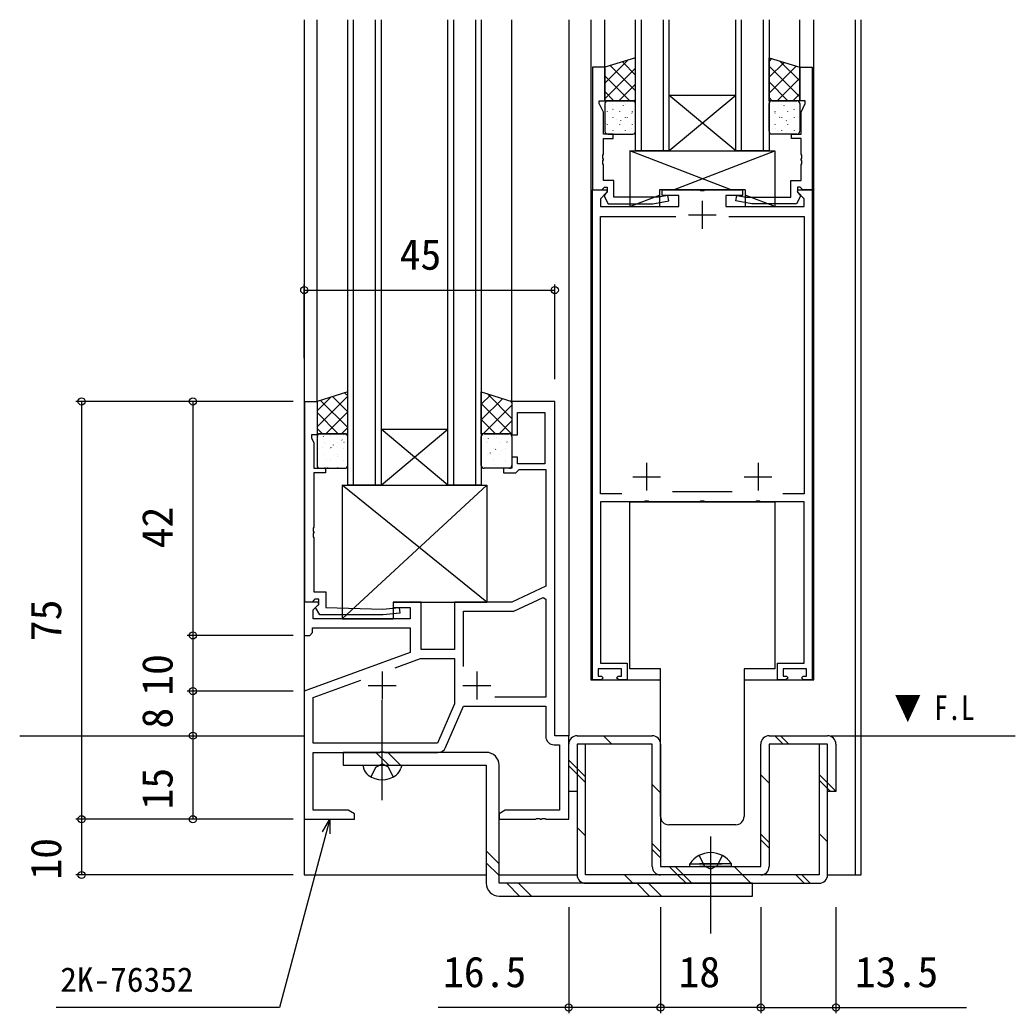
# Model space of a CAD drawing. Units: millimetres, scale not verified. Extents: x -437 to 438, y -681 to 679.
# Drawn here: x -102.8 to 76, y -115.5 to 62.8 of the extents above; entities that cross this region are included whole.
import ezdxf
from ezdxf.enums import TextEntityAlignment as Align

# ---------------------------------------------------------------- set-up
doc = ezdxf.new("R2010")
doc.units = ezdxf.units.MM
doc.header["$LTSCALE"] = 4
for name, color, linetype in [('0-1_USER1', 3, 'Continuous'), ('0-2_YKK_11', 7, 'Continuous'), ('0-3_YKK_12', 2, 'Continuous'), ('0-4_YKK_13', 4, 'Continuous'), ('0-6_YKK_D', 6, 'Continuous')]:
    doc.layers.add(name, color=color, linetype=linetype)
doc.styles.add('ＭＳ ゴシック', font='')
doc.styles.get('ＭＳ ゴシック').set_extended_font_data('MS Gothic')

msp = doc.modelspace()

# ---------------------------------------------------------------- linework, layer by layer
at = {"layer": '0-2_YKK_11'}
for p, q in [((19.8, 30.3), (19.8, 25.3)), ((17.3, 27.8), (22.3, 27.8)), ((9.8, -16.7), (9.8, -21.7)), ((29.8, -16.7), (29.8, -21.7)), ((7.3, -19.2), (12.3, -19.2)), ((27.3, -19.2), (32.3, -19.2)), ((25.151, -21.9), (14.449, -21.9)), ((-37.7, -54.2), (-37.7, -59.2)), ((-20.7, -54.2), (-20.7, -59.2)), ((-40.2, -56.7), (-35.2, -56.7)), ((-23.2, -56.7), (-18.2, -56.7))]:
    msp.add_line(p, q, dxfattribs=at)
for points in [[(0.1, 54.3), (0.1, 32.3), (1.73, 32.3), (2.03, 32.6), (2.23, 32.8), (2.7, 32.8), (2.7, 31.85), (2.2, 31.35), (2.2, 31.012), (2.9, 29.8), (10.908, 29.8), (13.787, 30.308), (13.613, 31.292), (11.955, 31), (3.9, 31), (3.9, 34), (2.03, 34), (2.03, 36.792), (1.91, 36.975), (1.91, 37.525), (2.03, 37.708), (2.03, 37.792), (1.91, 37.975), (1.91, 38.525), (2.03, 38.708), (2.03, 41.5), (3.8, 41.5), (3.8, 42.3), (2.03, 42.3), (2.03, 46.235), (1.3, 47.8), (1.3, 48.3), (2.3, 48.3), (2.3, 54.3)], [(39.5, 54.3), (39.5, 32.3), (37.87, 32.3), (37.57, 32.6), (37.37, 32.8), (36.9, 32.8), (36.9, 31.85), (37.4, 31.35), (37.4, 31.012), (36.7, 29.8), (28.692, 29.8), (25.813, 30.308), (25.987, 31.292), (27.645, 31), (35.7, 31), (35.7, 34), (37.57, 34), (37.57, 36.792), (37.69, 36.975), (37.69, 37.525), (37.57, 37.708), (37.57, 37.792), (37.69, 37.975), (37.69, 38.525), (37.57, 38.708), (37.57, 41.5), (35.8, 41.5), (35.8, 42.3), (37.57, 42.3), (37.57, 46.235), (38.3, 47.8), (38.3, 48.3), (37.3, 48.3), (37.3, 54.3)], [(-51.6, -41.7), (-51.6, -5.7), (-49.4, -5.7), (-49.4, -11.7), (-50.4, -11.7), (-50.4, -12.2), (-49.97, -13.122), (-49.97, -17.7), (-47.9, -17.7), (-47.9, -18.5), (-49.97, -18.5), (-49.97, -28.242), (-50.09, -28.425), (-50.09, -28.975), (-49.97, -29.158), (-49.97, -29.242), (-50.09, -29.425), (-50.09, -29.975), (-49.97, -30.158), (-49.97, -39.9), (-47.8, -39.9), (-47.8, -42.7), (-37.6, -43), (-34.65, -42.703), (-34.55, -43.697), (-37.55, -44), (-48.923, -44), (-49.674, -42.7), (-49.1, -42.126), (-49.1, -41.2), (-49.77, -41.2), (-49.97, -41.4), (-50.27, -41.7)]]:
    msp.add_lwpolyline(points, close=True, dxfattribs=at)
for points in [[(1.7, -55), (2, -55.3), (1.6, -55.7), (0.1, -55.7), (0.1, 32.3), (2.576, 32.3), (2.736, 31.912), (1.5, 30.676), (1.5, 29.3), (15.6, 29.3), (15.6, 31.3), (12.6, 31.3), (12.6, 32.3), (19.342, 32.3), (19.525, 32.18), (20.075, 32.18), (20.258, 32.3), (27, 32.3), (27, 31.3), (24, 31.3), (24, 29.3), (38.1, 29.3), (38.1, 30.676), (36.864, 31.912), (37.024, 32.3), (39.5, 32.3)], [(39.5, 32.3), (39.5, -55.7), (38, -55.7), (37.6, -55.3), (37.9, -55), (38.5, -55), (38.5, -53.7), (34.3, -53.7), (34.3, -55), (34.9, -55), (35.2, -55.3), (34.8, -55.7), (33.3, -55.7), (33.3, -52.7), (38.1, -52.7), (38.1, -23.7), (30.258, -23.7), (30.075, -23.58), (29.525, -23.58), (29.342, -23.7), (20.258, -23.7), (20.075, -23.58), (19.525, -23.58), (19.342, -23.7), (10.258, -23.7), (10.075, -23.58), (9.525, -23.58), (9.342, -23.7), (1.5, -23.7), (1.5, -52.7), (6.3, -52.7), (6.3, -55.7), (4.8, -55.7), (4.4, -55.3), (4.7, -55), (5.3, -55), (5.3, -53.7), (1.1, -53.7), (1.1, -55), (1.7, -55)], [(5.318, -22.3), (1.5, -22.3), (1.5, 27.5), (15.024, 27.5)], [(24.576, 27.5), (38.1, 27.5), (38.1, -22.3), (34.282, -22.3)], [(-6.7, -65.7), (-6.7, -5.7), (-14.4, -5.7), (-14.4, -11.7), (-13.4, -11.7), (-13.4, -7.7), (-8.5, -7.7), (-8.5, -16.9), (-13.4, -16.9), (-13.4, -15.7), (-14.4, -15.7), (-14.4, -17.7), (-15.9, -17.7), (-15.9, -18.5), (-13.7, -18.5), (-13.4, -18.2), (-13.1, -17.9), (-8.33, -17.9), (-8.33, -38.87), (-14.4, -41.7), (-24.7, -41.7), (-24.7, -50.2), (-30.7, -50.2), (-30.7, -41.7), (-35.7, -41.7), (-35.7, -42.7), (-32.7, -42.7), (-32.7, -44.7), (-50.07, -44.7), (-50.07, -43.094), (-49.064, -42.088), (-49.224, -41.7), (-51.7, -41.7), (-51.7, -47.7), (-50.7, -47.7), (-50.2, -47.2), (-50.2, -46.33), (-32.7, -46.33), (-32.7, -50.785), (-51.7, -57.7)], [(-23.07, -53.287), (-23.07, -43.33), (-14.039, -43.33), (-8.793, -40.884), (-8.33, -41.179), (-8.33, -58.77), (-17.46, -58.77)], [(-35.38, -53.495), (-30.807, -51.83), (-24.7, -51.83), (-24.7, -59.993), (-27.767, -67.07), (-50.07, -67.07), (-50.07, -58.841), (-41.538, -55.736)], [(-51.7, -57.7), (-51.7, -80.7), (-42.7, -80.7), (-42.7, -79.7), (-43.791, -79.07), (-50.07, -79.07), (-50.07, -68.7), (-38.158, -68.7), (-37.975, -68.58), (-37.425, -68.58), (-37.242, -68.7), (-27.681, -68.7)], [(-26.305, -67.796), (-23.1, -60.4), (-8.33, -60.4), (-8.33, -65.83)], [(-6.83, -67.33), (-5.83, -67.33), (-5.83, -79.07), (-15.609, -79.07), (-16.7, -79.7), (-16.7, -80.7), (-10.158, -80.7), (-9.975, -80.58), (-9.425, -80.58), (-9.242, -80.7), (-9.158, -80.7), (-8.975, -80.58), (-8.425, -80.58), (-8.242, -80.7), (-4.2, -80.7), (-4.2, -65.7), (-6.7, -65.7)]]:
    msp.add_lwpolyline(points, dxfattribs=at)
for centre, start, end in [((-6.83, -65.83), 180.00001, 269.99999), ((-27.681, -67.2), 270, 336.57311)]:
    msp.add_arc(centre, 1.5, start, end, dxfattribs=at)
at = {"layer": '0-3_YKK_12'}
for p, q in [((-51.7, 62.8), (-51.7, -65.7)), ((-49.4, -5.7), (-49.4, 62.8)), ((-43.9, -20.7), (-43.9, 62.8)), ((-42.9, 62.8), (-42.9, -20.7)), ((-38.9, -20.7), (-38.9, 62.8)), ((-25.9, -20.7), (-25.9, 62.8)), ((-24.9, 62.8), (-24.9, -20.7)), ((-20.9, -20.7), (-20.9, 62.8)), ((-14.4, -5.7), (-14.4, 62.8)), ((-4.2, 62.8), (-4.2, -65.7)), ((-0.2, 62.8), (-0.2, -55.7)), ((2.3, 54.3), (2.3, 62.8)), ((7.8, 39.3), (7.8, 62.8)), ((8.8, 62.8), (8.8, 39.3)), ((12.8, 39.3), (12.8, 62.8)), ((25.8, 39.3), (25.8, 62.8)), ((26.8, 62.8), (26.8, 39.3)), ((30.8, 39.3), (30.8, 62.8)), ((37.3, 54.3), (37.3, 62.8)), ((39.8, -55.7), (39.8, 62.8)), ((48.3, -65.7), (48.3, 62.8)), ((13.8, 49.3), (25.8, 49.3)), ((13.8, 39.3), (25.8, 49.3)), ((25.8, 39.3), (13.8, 49.3)), ((13.8, 39.3), (25.8, 39.3)), ((31.8, 39.3), (25.8, 39.3)), ((-37.9, -10.7), (-25.9, -10.7)), ((-37.9, -20.7), (-25.9, -10.7)), ((-25.9, -20.7), (-37.9, -10.7)), ((-37.9, -20.7), (-25.9, -20.7)), ((-0.2, -55.7), (12.3, -55.7)), ((27.3, -55.7), (39.8, -55.7)), ((-102.771, -65.7), (-51.7, -65.7)), ((-51.7, -65.7), (-51.7, -90.7)), ((42.8, -65.7), (75.976, -65.7)), ((48.3, -90.7), (48.3, -65.7)), ((-51.7, -90.7), (-19, -90.7)), ((-16.7, -90.7), (-2.7, -90.7)), ((42.3, -90.7), (48.3, -90.7))]:
    msp.add_line(p, q, dxfattribs=at)
for points in [[(-37.9, 62.8), (-37.9, -20.7), (-43.9, -20.7)], [(-19.9, 62.8), (-19.9, -20.7), (-25.9, -20.7)], [(13.8, 62.8), (13.8, 39.3), (7.8, 39.3)], [(31.8, 62.8), (31.8, 39.3), (25.8, 39.3)], [(47.3, -90.7), (47.3, -65.7), (47.3, 62.8)]]:
    msp.add_lwpolyline(points, dxfattribs=at)
at = {"layer": '0-4_YKK_13'}
for p, q in [((2.3, 51.436), (6.445, 55.581)), ((7.597, 55.937), (7.8, 55.734)), ((32.309, 55.843), (31.8, 55.334)), ((2.3, 54.265), (2.351, 54.316)), ((2.3, 48.608), (7.8, 54.108)), ((3.276, 54.602), (7.8, 50.077)), ((5.436, 55.269), (7.8, 52.906)), ((34.469, 55.175), (31.8, 52.506)), ((37.3, 49.008), (31.8, 54.508)), ((36.63, 54.507), (31.8, 49.677)), ((37.3, 51.836), (33.734, 55.402)), ((2.3, 52.749), (6.749, 48.3)), ((37.3, 52.349), (33.251, 48.3)), ((4.82, 48.3), (7.8, 51.28)), ((35.18, 48.3), (31.8, 51.68)), ((2.3, 49.92), (3.92, 48.3)), ((7.3, 48.3), (2.8, 48.3)), ((7.649, 48.3), (7.8, 48.451)), ((32.351, 48.3), (31.8, 48.851)), ((32.3, 48.3), (36.8, 48.3)), ((37.3, 49.52), (36.08, 48.3)), ((2.3, 47.8), (2.3, 42.8)), ((3.609, 46.925), (3.612, 46.918)), ((3.717, 47.567), (3.717, 47.53)), ((3.753, 46.779), (3.795, 46.716)), ((5.568, 47.41), (5.571, 47.403)), ((5.959, 47.567), (5.959, 47.53)), ((7.44, 48.142), (7.442, 48.135)), ((7.8, 42.8), (7.8, 47.8)), ((31.8, 42.8), (31.8, 47.8)), ((32.56, 48.142), (32.558, 48.135)), ((34.041, 47.567), (34.041, 47.53)), ((34.432, 47.41), (34.429, 47.403)), ((36.247, 46.779), (36.205, 46.716)), ((36.283, 47.567), (36.283, 47.53)), ((36.391, 46.925), (36.388, 46.918)), ((37.3, 47.8), (37.3, 42.8)), ((2.686, 46.356), (2.686, 46.319)), ((3.717, 45.287), (3.717, 45.25)), ((4.338, 44.868), (4.34, 44.861)), ((4.928, 46.356), (4.928, 46.319)), ((5.088, 44.762), (5.13, 44.699)), ((5.959, 45.287), (5.959, 45.25)), ((6.309, 45.317), (6.312, 45.31)), ((7.131, 46.115), (7.172, 46.053)), ((7.171, 46.356), (7.171, 46.319)), ((32.869, 46.115), (32.828, 46.053)), ((32.829, 46.356), (32.829, 46.319)), ((33.691, 45.317), (33.688, 45.31)), ((34.041, 45.287), (34.041, 45.25)), ((34.912, 44.762), (34.87, 44.699)), ((35.072, 46.356), (35.072, 46.319)), ((35.662, 44.868), (35.66, 44.861)), ((36.283, 45.287), (36.283, 45.25)), ((2.466, 44.136), (2.469, 44.129)), ((2.686, 44.076), (2.686, 44.039)), ((3.717, 43.007), (3.717, 42.97)), ((4.928, 44.076), (4.928, 44.039)), ((5.959, 43.007), (5.959, 42.97)), ((7.038, 43.26), (7.04, 43.253)), ((7.171, 44.076), (7.171, 44.039)), ((32.829, 44.076), (32.829, 44.039)), ((32.962, 43.26), (32.96, 43.253)), ((34.041, 43.007), (34.041, 42.97)), ((35.072, 44.076), (35.072, 44.039)), ((36.283, 43.007), (36.283, 42.97)), ((2.8, 42.3), (7.3, 42.3)), ((5.166, 42.528), (5.169, 42.521)), ((36.8, 42.3), (32.3, 42.3)), ((34.834, 42.528), (34.831, 42.521)), ((6.8, 39.299), (6.8, 29.3)), ((25, 32.3), (6.8, 39.299)), ((14.6, 32.3), (32.8, 39.299)), ((12.1, 32.3), (12.1, 29.3)), ((27.5, 32.3), (12.1, 32.3)), ((27.5, 32.3), (27.5, 29.3)), ((6.8, 29.3), (12.1, 31.338)), ((32.8, 29.3), (27.5, 31.338)), ((6.8, 29.3), (12.1, 29.3)), ((27.5, 29.3), (32.8, 29.3)), ((-49.4, -10.235), (-43.9, -4.735)), ((-49.4, -7.406), (-46.908, -4.914)), ((-46.62, -4.824), (-43.9, -7.544)), ((-44.47, -4.146), (-43.9, -4.716)), ((-19.9, -6.191), (-18.209, -4.499)), ((-19.9, -9.019), (-16.058, -5.177)), ((-18.868, -4.292), (-14.4, -8.76)), ((-48.771, -5.502), (-43.9, -10.372)), ((-19.9, -6.088), (-14.503, -11.485)), ((-19.537, -11.485), (-14.4, -6.348)), ((-14.738, -5.594), (-14.4, -5.931)), ((-49.4, -7.701), (-45.616, -11.485)), ((-47.821, -11.485), (-43.9, -7.563)), ((-19.9, -8.917), (-17.332, -11.485)), ((-49.4, -10.529), (-48.444, -11.485)), ((-44.993, -11.485), (-43.9, -10.392)), ((-16.709, -11.485), (-14.4, -9.176)), ((-49.4, -11.985), (-49.4, -17.2)), ((-49.219, -11.904), (-49.217, -11.912)), ((-49.185, -11.78), (-49.185, -11.818)), ((-44.4, -11.485), (-48.9, -11.485)), ((-48.302, -11.915), (-48.261, -11.978)), ((-46.942, -11.78), (-46.942, -11.818)), ((-44.7, -11.78), (-44.7, -11.818)), ((-43.9, -17.2), (-43.9, -11.985)), ((-19.9, -17.2), (-19.9, -11.985)), ((-19.4, -11.485), (-14.9, -11.485)), ((-18.686, -12.266), (-18.645, -12.329)), ((-17.79, -11.78), (-17.79, -11.818)), ((-17.181, -12.124), (-17.178, -12.131)), ((-15.547, -11.78), (-15.547, -11.818)), ((-15.209, -11.674), (-15.207, -11.682)), ((-14.4, -11.985), (-14.4, -17.2)), ((-49.185, -14.06), (-49.185, -14.098)), ((-48.491, -13.962), (-48.488, -13.969)), ((-47.974, -12.991), (-47.974, -13.029)), ((-46.967, -13.932), (-46.926, -13.995)), ((-46.942, -14.06), (-46.942, -14.098)), ((-46.519, -13.513), (-46.517, -13.52)), ((-45.731, -12.991), (-45.731, -13.029)), ((-44.925, -12.578), (-44.883, -12.641)), ((-44.7, -14.06), (-44.7, -14.098)), ((-44.56, -13.028), (-44.557, -13.035)), ((-19.052, -12.856), (-19.05, -12.863)), ((-18.821, -12.991), (-18.821, -13.029)), ((-17.79, -14.06), (-17.79, -14.098)), ((-17.351, -14.283), (-17.31, -14.346)), ((-16.579, -12.991), (-16.579, -13.029)), ((-15.547, -14.06), (-15.547, -14.098)), ((-15.309, -12.929), (-15.267, -12.992)), ((-14.481, -13.732), (-14.478, -13.739)), ((-47.974, -15.271), (-47.974, -15.309)), ((-45.791, -15.57), (-45.788, -15.577)), ((-45.731, -15.271), (-45.731, -15.309)), ((-18.821, -15.271), (-18.821, -15.309)), ((-18.311, -14.948), (-18.309, -14.955)), ((-16.579, -15.271), (-16.579, -15.309)), ((-16.352, -14.464), (-16.35, -14.471)), ((-49.185, -16.34), (-49.185, -16.378)), ((-48.9, -17.7), (-44.4, -17.7)), ((-47.974, -17.551), (-47.974, -17.589)), ((-47.662, -16.302), (-47.66, -16.309)), ((-47.521, -17.534), (-47.48, -17.597)), ((-46.942, -16.34), (-46.942, -16.378)), ((-45.731, -17.551), (-45.731, -17.589)), ((-44.7, -16.34), (-44.7, -16.378)), ((-14.9, -17.7), (-19.4, -17.7)), ((-18.821, -17.551), (-18.821, -17.589)), ((-17.79, -16.34), (-17.79, -16.378)), ((-17.583, -17.006), (-17.58, -17.013)), ((-16.579, -17.551), (-16.579, -17.589)), ((-15.611, -16.556), (-15.609, -16.563)), ((-15.547, -16.34), (-15.547, -16.378)), ((-44.9, -20.7), (-44.9, -44.7)), ((-18.9, -20.7), (-44.9, -44.7)), ((-18.9, -41.7), (-44.9, -20.7)), ((10.3, -23.7), (29.3, -23.7)), ((29.3, -23.7), (32.8, -23.7)), ((-35.7, -41.7), (-35.7, -44.7)), ((-35.7, -41.7), (-18.9, -41.7)), ((-44.9, -44.7), (-35.7, -44.7)), ((10.3, -53.7), (6.8, -53.7)), ((12.3, -53.7), (10.3, -53.7)), ((12.3, -80.2), (12.3, -53.7)), ((29.3, -53.7), (27.3, -53.7)), ((27.3, -53.7), (27.3, -80.2)), ((-37.7, -77.29), (-37.7, -59.297)), ((-2.7, -65.7), (10.8, -65.7)), ((3.537, -67.2), (2.037, -65.7)), ((31.8, -65.7), (42.3, -65.7)), ((34.297, -67.2), (32.797, -65.7)), ((35.357, -67.2), (33.857, -65.7)), ((-2.7, -67.2), (-2.7, -90.7)), ((-36.516, -71), (-38.816, -68.7)), ((-34.393, -71), (-36.693, -68.7)), ((-41.2, -71), (-34.2, -71)), ((-41.2, -71), (-41.062, -71.515)), ((-34.2, -71), (-34.338, -71.515)), ((-2.7, -71.569), (-4.2, -70.069)), ((-2.7, -72.63), (-4.2, -71.13)), ((-1.2, -73.069), (-2.7, -71.569)), ((-1.2, -74.13), (-2.7, -72.63)), ((31.8, -74.249), (30.3, -72.749)), ((42.3, -74.143), (40.8, -72.643)), ((12.3, -75.963), (10.8, -74.463)), ((42.3, -75.203), (40.8, -73.703)), ((43.8, -75.643), (42.3, -74.143)), ((42.797, -75.7), (42.3, -75.203)), ((-1.2, -83.676), (-2.7, -82.176)), ((15.8, -81.7), (13.8, -81.7)), ((23.8, -81.7), (15.8, -81.7)), ((25.8, -81.7), (23.8, -81.7)), ((21.3, -101.209), (21.3, -83.825)), ((21.3, -101.209), (21.3, -83.825)), ((31.8, -84.856), (30.3, -83.356)), ((42.3, -84.749), (40.8, -83.249)), ((12.3, -86.569), (10.8, -85.069)), ((31.8, -85.917), (30.3, -84.417)), ((-16.7, -88.693), (-19, -86.393)), ((12.3, -87.63), (10.8, -86.13)), ((-16.7, -90.816), (-19, -88.516)), ((15.37, -90.7), (13.87, -89.2)), ((16.431, -90.7), (14.931, -89.2)), ((17.55, -88.691), (23.3, -88.691)), ((17.55, -89.2), (17.55, -88.691)), ((17.55, -89.2), (23.3, -89.2)), ((25.05, -88.691), (19.3, -88.691)), ((25.05, -89.2), (19.3, -89.2)), ((25.05, -89.2), (25.05, -88.691)), ((27.037, -90.7), (25.537, -89.2)), ((7.324, -92.2), (5.824, -90.7)), ((30.3, -90.7), (12.3, -90.7)), ((16.87, -92.2), (15.37, -90.7)), ((17.931, -92.2), (16.431, -90.7)), ((28.537, -92.2), (27.037, -90.7)), ((38.083, -92.2), (36.583, -90.7)), ((39.144, -92.2), (37.644, -90.7)), ((-13.016, -94.5), (-15.316, -92.2)), ((-10.893, -94.5), (-13.193, -92.2)), ((-1.2, -92.2), (40.8, -92.2)), ((10.319, -94.5), (8.019, -92.2)), ((12.442, -94.5), (10.142, -92.2))]:
    msp.add_line(p, q, dxfattribs=at)
for points in [[(2.3, 54.3), (2.3, 48.3), (7.8, 48.3), (7.8, 56)], [(37.3, 54.3), (37.3, 48.3), (31.8, 48.3), (31.8, 56)], [(-49.4, -5.7), (-49.4, -11.485), (-43.9, -11.485), (-43.9, -3.966)], [(-14.4, -5.7), (-14.4, -11.485), (-19.9, -11.485), (-19.9, -3.966)]]:
    msp.add_lwpolyline(points, close=True, dxfattribs=at)
for points in [[(6.8, 39.299), (32.8, 39.299), (32.8, 29.3)], [(-44.9, -20.7), (-18.9, -20.7), (-18.9, -41.7)], [(6.8, -53.7), (6.8, -23.7), (10.3, -23.7)], [(32.8, -23.7), (32.8, -53.7), (29.3, -53.7)], [(-2.7, -75.7), (-4.2, -75.7), (-4.2, -67.2)], [(10.8, -89.2), (10.8, -67.2), (-2.7, -67.2), (-2.7, -75.7)], [(42.3, -90.7), (42.3, -67.2), (40.8, -67.2), (40.8, -90.7), (-1.2, -90.7), (-1.2, -67.2), (-2.7, -67.2)], [(12.3, -67.2), (12.3, -89.2), (30.3, -89.2), (30.3, -67.2)], [(43.8, -67.2), (43.8, -75.7), (42.3, -75.7), (42.3, -67.2), (31.8, -67.2), (31.8, -89.2)], [(-19, -68.7), (-44.7, -68.7), (-44.7, -71)], [(-44.7, -71), (-19, -71), (-19, -92.2)], [(-39.7, -73.093), (-38.85, -71.35), (-37.7, -70.739)], [(-35.7, -73.093), (-36.55, -71.35), (-37.7, -70.739)], [(-16.7, -94.5), (28.8, -94.5), (28.8, -92.2), (-16.7, -92.2), (-16.7, -71)], [(19.25, -87.191), (20.155, -89.046), (21.3, -89.655)], [(23.35, -87.191), (22.445, -89.046), (21.3, -89.655)]]:
    msp.add_lwpolyline(points, dxfattribs=at)
for centre, radius, start, end in [((2.8, 47.8), 0.5, 90, 180), ((7.3, 47.8), 0.5, 0, 90), ((32.3, 47.8), 0.5, 90, 180), ((36.8, 47.8), 0.5, 0, 90), ((2.8, 42.8), 0.5, 180, 270), ((7.3, 42.8), 0.5, 270, 0), ((32.3, 42.8), 0.5, 180, 270), ((36.8, 42.8), 0.5, 270, 0), ((-48.9, -11.985), 0.5, 90, 180), ((-44.4, -11.985), 0.5, 0, 90), ((-19.4, -11.985), 0.5, 90, 180), ((-14.9, -11.985), 0.5, 0, 90), ((-48.9, -17.2), 0.5, 180, 270), ((-44.4, -17.2), 0.5, 270, 0), ((-19.4, -17.2), 0.5, 180, 270), ((-14.9, -17.2), 0.5, 270, 0), ((-2.7, -67.2), 1.5, 90, 180), ((10.8, -67.2), 1.5, 0, 90), ((31.8, -67.2), 1.5, 90, 180), ((42.3, -67.2), 1.5, 0, 90), ((-19, -71), 2.3, 0, 90), ((-38.84, -70.92), 2.3, 195, 233.11591), ((-37.7, -69.4), 4.2, 233.11591, 306.88409), ((-36.56, -70.92), 2.3, 306.88409, 345), ((13.8, -80.2), 1.5, 180, 270), ((25.8, -80.2), 1.5, 270, 0), ((21.3, -91.227), 4.527, 34.06671, 145.93329), ((12.3, -89.2), 1.5, 180, 270), ((30.3, -89.2), 1.5, 270, 0), ((-1.2, -90.7), 1.5, 180, 270), ((40.8, -90.7), 1.5, 270, 0), ((-16.7, -92.2), 2.3, 180, 270)]:
    msp.add_arc(centre, radius, start, end, dxfattribs=at)
at = {"layer": '0-6_YKK_D'}
for p, q in [((-51.7, 2.05), (-51.7, 15.3)), ((-51.7, 14.3), (-6.7, 14.3)), ((-6.7, -1.668), (-6.7, 15.3)), ((-53.7, -5.7), (-92.7, -5.7)), ((-91.7, -5.7), (-91.7, -80.7)), ((-53.7, -5.7), (-72.7, -5.7)), ((-71.7, -5.7), (-71.7, -47.7)), ((-53.7, -47.7), (-72.7, -47.7)), ((-53.7, -47.7), (-72.7, -47.7)), ((-71.7, -47.7), (-71.7, -57.7)), ((-54.7, -57.7), (-72.7, -57.7)), ((-53.7, -57.7), (-72.7, -57.7)), ((-71.7, -57.7), (-71.7, -65.7)), ((-71.7, -65.7), (-71.7, -80.7)), ((-53.7, -80.7), (-92.7, -80.7)), ((-91.7, -80.7), (-91.7, -90.7)), ((-53.7, -80.7), (-72.7, -80.7)), ((-53.7, -90.7), (-92.7, -90.7)), ((-4.201, -96.5), (-4.201, -115.5)), ((12.299, -96.5), (12.299, -115.5)), ((12.299, -96.5), (12.299, -115.5)), ((30.299, -96.5), (30.299, -115.5)), ((30.299, -96.5), (30.299, -115.5)), ((43.8, -96.5), (43.8, -115.5)), ((30.299, -114.5), (12.299, -114.5))]:
    msp.add_line(p, q, dxfattribs=at)
for points in [[(-47.1, -80.7), (-47.76, -83.163), (-56.157, -114.5), (-96.235, -114.5)], [(-48.42, -82.986), (-47.1, -80.7), (-47.1, -83.34)], [(12.299, -114.5), (-4.201, -114.5), (-27.626, -114.5)], [(30.299, -114.5), (43.8, -114.5), (67.225, -114.5)]]:
    msp.add_lwpolyline(points, dxfattribs=at)
for centre in [(-51.7, 14.3), (-6.7, 14.3), (-91.7, -5.7), (-71.7, -5.7), (-71.7, -47.7), (-71.7, -47.7), (-71.7, -57.7), (-71.7, -57.7), (-71.7, -65.7), (-71.7, -65.7), (-91.7, -80.7), (-91.7, -80.7), (-71.7, -80.7), (-91.7, -90.7), (-4.201, -114.5), (12.299, -114.5), (12.299, -114.5), (30.299, -114.5), (30.299, -114.5), (43.8, -114.5)]:
    msp.add_circle(centre, 0.637, dxfattribs=at)

# ---------------------------------------------------------------- texts
at = {"layer": '0-1_USER1', "style": 'ＭＳ ゴシック', "width": 0.8}
msp.add_text('▼ F.L', height=4.399, dxfattribs=at).set_placement((54.3, -64.2), align=Align.BOTTOM_LEFT)
at = {"layer": '0-6_YKK_D', "style": 'ＭＳ ゴシック'}
for s, height, p in [('45', 5.499, (-34.569, 16.3)), ('16.5', 5.499, (-26.777, -112.5)), ('18', 5.499, (15.525, -112.5)), ('13.5', 5.499, (47.199, -112.5)), ('2K-76352', 4.399, (-95.525, -113))]:
    msp.add_text(s, height=height, dxfattribs=at).set_placement(p, align=Align.BOTTOM_LEFT)
for s, p in [('42', (-73.7, -32.069)), ('75', (-93.7, -48.74)), ('10', (-73.7, -58.538)), ('8', (-73.7, -64.427)), ('15', (-73.7, -78.953)), ('10', (-93.7, -91.538))]:
    msp.add_text(s, height=5.499, rotation=90, dxfattribs=at).set_placement(p, align=Align.BOTTOM_LEFT)

doc.saveas('drawing.dxf')
